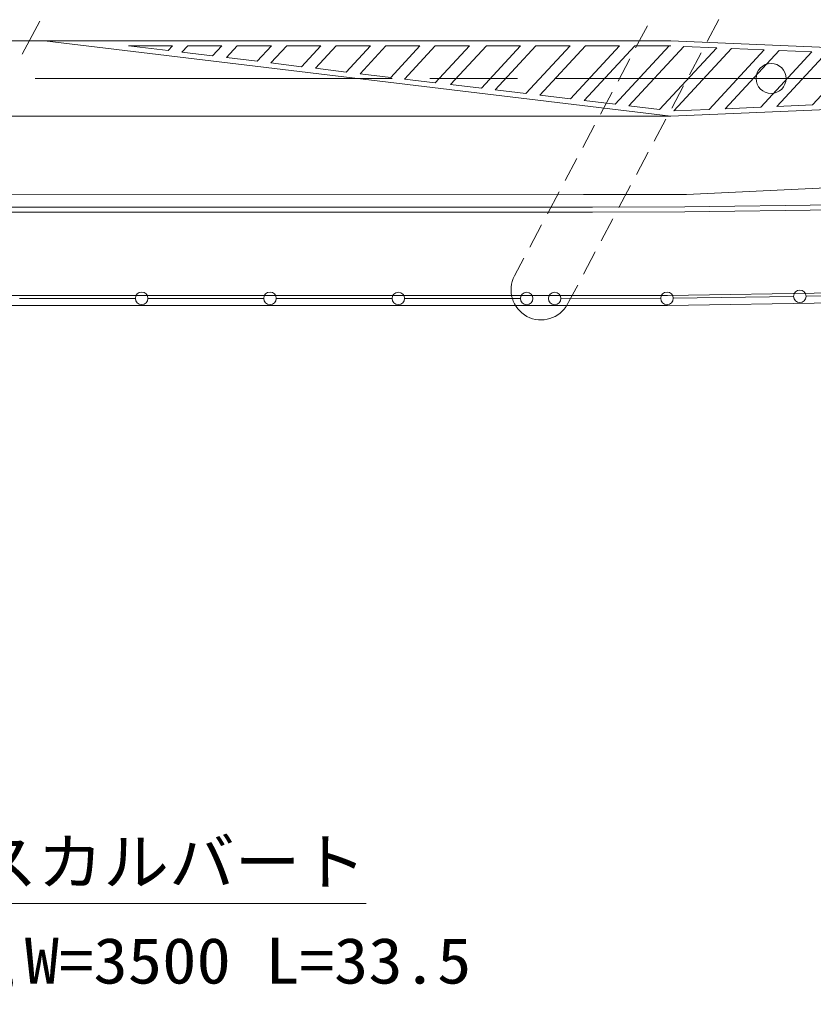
# Model space of a CAD drawing. Units: millimetres, scale not verified. Extents: x 40000 to 680000, y 20000 to 380000.
# Drawn here: x 235798 to 267491, y 253530 to 292467 of the extents above; entities that cross this region are included whole.
import ezdxf
from ezdxf.enums import TextEntityAlignment as Align

# ---------------------------------------------------------------- set-up
doc = ezdxf.new("R2010")
doc.units = ezdxf.units.MM
doc.header["$LTSCALE"] = 1000
doc.linetypes.add('CHAIN', pattern=[18.5, 12, -1.5, 3.5, -1.5])
for name, color, linetype, lineweight in [('M-BGD', 7, 'Continuous', 13), ('M-BMK', 2, 'CHAIN', 13), ('M-BMK-SRVR', 3, 'Continuous', 13), ('M-STR-HTXT', 7, 'Continuous', 13), ('M-STR-STR1', 1, 'Continuous', 13), ('M-STR-STRC', 7, 'Continuous', 13)]:
    doc.layers.add(name, color=color, linetype=linetype, lineweight=lineweight)
doc.styles.add('ＭＳ ゴシック', font='')
doc.styles.get('ＭＳ ゴシック').set_extended_font_data('MS Gothic')

msp = doc.modelspace()

# ---------------------------------------------------------------- linework, layer by layer
at = {"layer": 'M-BGD'}
for p, q in [((263711, 292467), (263242, 291584)), ((236608, 292406), (235908, 291080)), ((260862, 292219), (260392, 291337)), ((260157, 290895), (259688, 290012)), ((263007, 291143), (262538, 290260)), ((262303, 289818), (261833, 288935)), ((259453, 289571), (258984, 288688)), ((258749, 288246), (258279, 287363)), ((261599, 288494), (261129, 287611)), ((260895, 287170), (260425, 286287)), ((258045, 286922), (257575, 286039)), ((260190, 285845), (259721, 284962)), ((257340, 285597), (256871, 284714)), ((262354, 284989), (291393, 285401)), ((262355, 284789), (291287, 285199)), ((225928, 284777), (258666, 284780)), ((226015, 284977), (258666, 284980)), ((258666, 284980), (262354, 284989)), ((258666, 284780), (262355, 284789)), ((256636, 284273), (256167, 283390)), ((259486, 284521), (259017, 283638)), ((258782, 283196), (258312, 282313)), ((255932, 282949), (255556, 282242)), ((258078, 281872), (257729, 281216)), ((288645, 281859), (261664, 281460)), ((256653, 281452), (224609, 281465)), ((235799, 281343), (240423, 281342)), ((240923, 281342), (245547, 281341)), ((246047, 281341), (250671, 281340)), ((251171, 281340), (255795, 281339)), ((261664, 281460), (256653, 281452)), ((257410, 281336), (261396, 281345)), ((257729, 281216), (257675, 281116)), ((261896, 281350), (266694, 281417)), ((267194, 281424), (271993, 281492))]:
    msp.add_line(p, q, dxfattribs=at)
for centre in [(240673, 281342), (245797, 281341), (250921, 281340), (256045, 281339), (257160, 281336), (261646, 281346), (266944, 281421)]:
    msp.add_circle(centre, 249, dxfattribs=at)
msp.add_arc((256618, 281683), 1200, 151.9995, 331.9995, dxfattribs=at)
at = {"layer": 'M-BMK'}
for p, q in [((248425, 290116), (228425, 290116)), ((269176, 290115), (248425, 290116))]:
    msp.add_line(p, q, dxfattribs=at)
at = {"layer": 'M-BMK-SRVR'}
msp.add_circle((265800, 290115), 600, dxfattribs=at)
at = {"layer": 'M-STR-HTXT'}
msp.add_lwpolyline([(215574, 283045), (226339, 257195), (249639, 257195)], dxfattribs=at)
at = {"layer": 'M-STR-STR1'}
for p, q in [((288651, 281459), (261665, 281060)), ((256653, 281052), (224605, 281065)), ((261665, 281060), (256653, 281052))]:
    msp.add_line(p, q, dxfattribs=at)
at = {"layer": 'M-STR-STRC'}
for p, q in [((250801, 291615), (207251, 291616)), ((236801, 291615), (261801, 288615)), ((241902, 291416), (240145, 291416)), ((240145, 291416), (241727, 291226)), ((241902, 291416), (241727, 291226)), ((242515, 291416), (242278, 291160)), ((243878, 291416), (242515, 291416)), ((243878, 291416), (243505, 291012)), ((244491, 291416), (244057, 290946)), ((245853, 291416), (244491, 291416)), ((245853, 291416), (245283, 290799)), ((246466, 291416), (245835, 290733)), ((247829, 291416), (246466, 291416)), ((247829, 291416), (247061, 290586)), ((248442, 291416), (247613, 290520)), ((249804, 291416), (248442, 291416)), ((249804, 291416), (248839, 290372)), ((250417, 291416), (249391, 290306)), ((251780, 291416), (250417, 291416)), ((251780, 291416), (250617, 290159)), ((261801, 291615), (250801, 291616)), ((252393, 291415), (251169, 290093)), ((253755, 291415), (252393, 291415)), ((253755, 291415), (252395, 289946)), ((254436, 291415), (253008, 289872)), ((255799, 291415), (254235, 289725)), ((255799, 291415), (254436, 291415)), ((256412, 291415), (254786, 289659)), ((257774, 291415), (256013, 289511)), ((257774, 291415), (256412, 291415)), ((258387, 291415), (256564, 289445)), ((259750, 291415), (257791, 289298)), ((260363, 291415), (258343, 289232)), ((259750, 291415), (258387, 291415)), ((261728, 291418), (259569, 289085)), ((262318, 291393), (260121, 289019)), ((261797, 291415), (260363, 291415)), ((263628, 291337), (261347, 288871)), ((296801, 290115), (261801, 291615)), ((264218, 291312), (261913, 288820)), ((263628, 291337), (262318, 291393)), ((265528, 291255), (263331, 288881)), ((265528, 291255), (264218, 291312)), ((242278, 291160), (243505, 291012)), ((244057, 290946), (245283, 290799)), ((266118, 291230), (263970, 288908)), ((267429, 291174), (265388, 288969)), ((268018, 291149), (266027, 288997)), ((267429, 291174), (266118, 291230)), ((269329, 291092), (267446, 289057)), ((245835, 290733), (247061, 290586)), ((247613, 290520), (248839, 290372)), ((249391, 290306), (250617, 290159)), ((251169, 290093), (252395, 289946)), ((296801, 290115), (261801, 288615)), ((253008, 289872), (254235, 289725)), ((254786, 289659), (256013, 289511)), ((256564, 289445), (257791, 289298)), ((258343, 289232), (259569, 289085)), ((260121, 289019), (261347, 288871)), ((265388, 288969), (263970, 288908)), ((267446, 289057), (266027, 288997)), ((236801, 288615), (228801, 288616)), ((261801, 288615), (236801, 288615)), ((263331, 288881), (261913, 288820))]:
    msp.add_line(p, q, dxfattribs=at)
msp.add_lwpolyline([(282764, 286460), (262416, 285492), (258316, 285482), (227396, 285479), (226260, 285485), (220144, 285488), (217077, 285448), (214032, 285308), (211585, 284979), (208549, 284424), (206145, 283842), (204006, 283195)], dxfattribs=at)

# ---------------------------------------------------------------- texts
at = {"layer": 'M-STR-HTXT', "style": 'ＭＳ ゴシック', "width": 1.05}
msp.add_text('ボックスカルバート', height=1833, dxfattribs=at).set_placement((249639, 257395), align=Align.BOTTOM_RIGHT)
at = {"layer": 'M-STR-HTXT', "style": 'ＭＳ ゴシック', "width": 1.1}
msp.add_text('H=2500,W=3500 L=33.5', height=1833, dxfattribs=at).set_placement((226404, 253454), align=Align.BOTTOM_LEFT)

doc.saveas('drawing.dxf')
